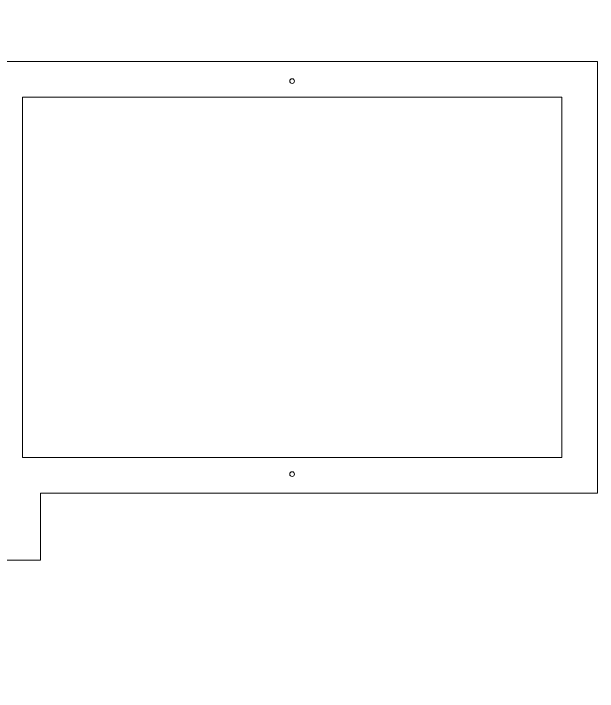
# Model space of a CAD drawing. Header units: millimetres. Extents: x 599 to 6075, y -2288 to 200.
# Drawn here: x 2172.4 to 2335.9, y -968 to -778.1 of the extents above; entities that cross this region are included whole.
import ezdxf

# ---------------------------------------------------------------- set-up
doc = ezdxf.new("R2010")
doc.units = ezdxf.units.MM
doc.header["$MEASUREMENT"] = 0
doc.layers.add('layer 1', color=7, linetype='Continuous')

msp = doc.modelspace()

# ---------------------------------------------------------------- linework, layer by layer
at = {"layer": 'layer 1', "color": 250, "lineweight": 20}
msp.add_open_spline([(2179.8534, -912.5087), (2179.8534, -912.5087), (2179.8534, -931.2683), (2179.8534, -931.2683), (2179.8534, -931.2683), (2179.8534, -931.2683), (2008.8535, -931.2683), (2008.8535, -931.2683), (2008.8535, -931.2683), (2008.8535, -931.2683), (2008.8535, -899.1141), (2008.8535, -899.1141), (2008.8535, -899.1141), (2008.8535, -899.1141), (1868.149, -899.1141), (1868.149, -899.1141), (1868.149, -899.1141), (1868.149, -899.1141), (1868.149, -968.0268), (1868.149, -968.0268), (1868.149, -968.0268), (1868.149, -968.0268), (1697.1491, -968.0268), (1697.1491, -968.0268), (1697.1491, -968.0268), (1697.1491, -968.0268), (1697.1491, -847.0269), (1697.1491, -847.0269), (1697.1491, -847.0269), (1697.1491, -847.0269), (1853.149, -847.0269), (1853.149, -847.0269), (1853.149, -847.0269), (1853.149, -847.0269), (1853.149, -778.1142), (1853.149, -778.1142), (1853.149, -778.1142), (1853.149, -778.1142), (2024.1489, -778.1142), (2024.1489, -778.1142), (2024.1489, -778.1142), (2024.1489, -778.1142), (2024.1489, -810.2684), (2024.1489, -810.2684), (2024.1489, -810.2684), (2024.1489, -810.2684), (2164.8534, -810.2684), (2164.8534, -810.2684), (2164.8534, -810.2684), (2164.8534, -810.2684), (2164.8534, -791.5088), (2164.8534, -791.5088), (2164.8534, -791.5088), (2164.8534, -791.5088), (2335.8533, -791.5088), (2335.8533, -791.5088), (2335.8533, -791.5088), (2335.8533, -791.5088), (2335.8533, -912.5087), (2335.8533, -912.5087), (2335.8533, -912.5087), (2335.8533, -912.5087), (2179.8534, -912.5087), (2179.8534, -912.5087)], degree=3, knots=[0, 0, 0, 0, 0.05882353, 0.05882353, 0.05882353, 0.05882353, 0.11764706, 0.11764706, 0.11764706, 0.11764706, 0.17647059, 0.17647059, 0.17647059, 0.17647059, 0.23529412, 0.23529412, 0.23529412, 0.23529412, 0.29411765, 0.29411765, 0.29411765, 0.29411765, 0.35294118, 0.35294118, 0.35294118, 0.35294118, 0.41176471, 0.41176471, 0.41176471, 0.41176471, 0.47058824, 0.47058824, 0.47058824, 0.47058824, 0.52941176, 0.52941176, 0.52941176, 0.52941176, 0.58823529, 0.58823529, 0.58823529, 0.58823529, 0.64705882, 0.64705882, 0.64705882, 0.64705882, 0.70588235, 0.70588235, 0.70588235, 0.70588235, 0.76470588, 0.76470588, 0.76470588, 0.76470588, 0.82352941, 0.82352941, 0.82352941, 0.82352941, 0.88235294, 0.88235294, 0.88235294, 0.88235294, 1, 1, 1, 1], dxfattribs=at)
at = {"layer": 'layer 1', "color": 114, "lineweight": 20}
for points, knots in [([(2251.0032, -797.0243), (2251.0032, -797.3833), (2250.7122, -797.6743), (2250.3532, -797.6743), (2250.3532, -797.6743), (2249.9942, -797.6743), (2249.7032, -797.3833), (2249.7032, -797.0243), (2249.7032, -797.0243), (2249.7032, -796.6653), (2249.9942, -796.3743), (2250.3532, -796.3743), (2250.3532, -796.3743), (2250.7122, -796.3743), (2251.0032, -796.6653), (2251.0032, -797.0243)], [0, 0, 0, 0, 0.2, 0.2, 0.2, 0.2, 0.4, 0.4, 0.4, 0.4, 0.6, 0.6, 0.6, 0.6, 1, 1, 1, 1]), ([(2179.8534, -902.5087), (2179.8534, -902.5087), (2325.8533, -902.5087), (2325.8533, -902.5087), (2325.8533, -902.5087), (2325.8533, -902.5087), (2325.8533, -801.5087), (2325.8533, -801.5087), (2325.8533, -801.5087), (2325.8533, -801.5087), (2174.8533, -801.5087), (2174.8533, -801.5087), (2174.8533, -801.5087), (2174.8533, -801.5087), (2174.8533, -810.2684), (2174.8533, -810.2684), (2174.8533, -810.2684), (2174.8533, -810.2684), (2174.8533, -902.5087), (2174.8533, -902.5087), (2174.8533, -902.5087), (2174.8533, -902.5087), (2179.8534, -902.5087), (2179.8534, -902.5087)], [0, 0, 0, 0, 0.14285714, 0.14285714, 0.14285714, 0.14285714, 0.28571429, 0.28571429, 0.28571429, 0.28571429, 0.42857143, 0.42857143, 0.42857143, 0.42857143, 0.57142857, 0.57142857, 0.57142857, 0.57142857, 0.71428571, 0.71428571, 0.71428571, 0.71428571, 1, 1, 1, 1]), ([(2251.0032, -907.1383), (2251.0032, -907.4973), (2250.7122, -907.7883), (2250.3532, -907.7883), (2250.3532, -907.7883), (2249.9942, -907.7883), (2249.7032, -907.4973), (2249.7032, -907.1383), (2249.7032, -907.1383), (2249.7032, -906.7793), (2249.9942, -906.4883), (2250.3532, -906.4883), (2250.3532, -906.4883), (2250.7122, -906.4883), (2251.0032, -906.7793), (2251.0032, -907.1383)], [0, 0, 0, 0, 0.2, 0.2, 0.2, 0.2, 0.4, 0.4, 0.4, 0.4, 0.6, 0.6, 0.6, 0.6, 1, 1, 1, 1])]:
    msp.add_open_spline(points, degree=3, knots=knots, dxfattribs=at)

doc.saveas('drawing.dxf')
